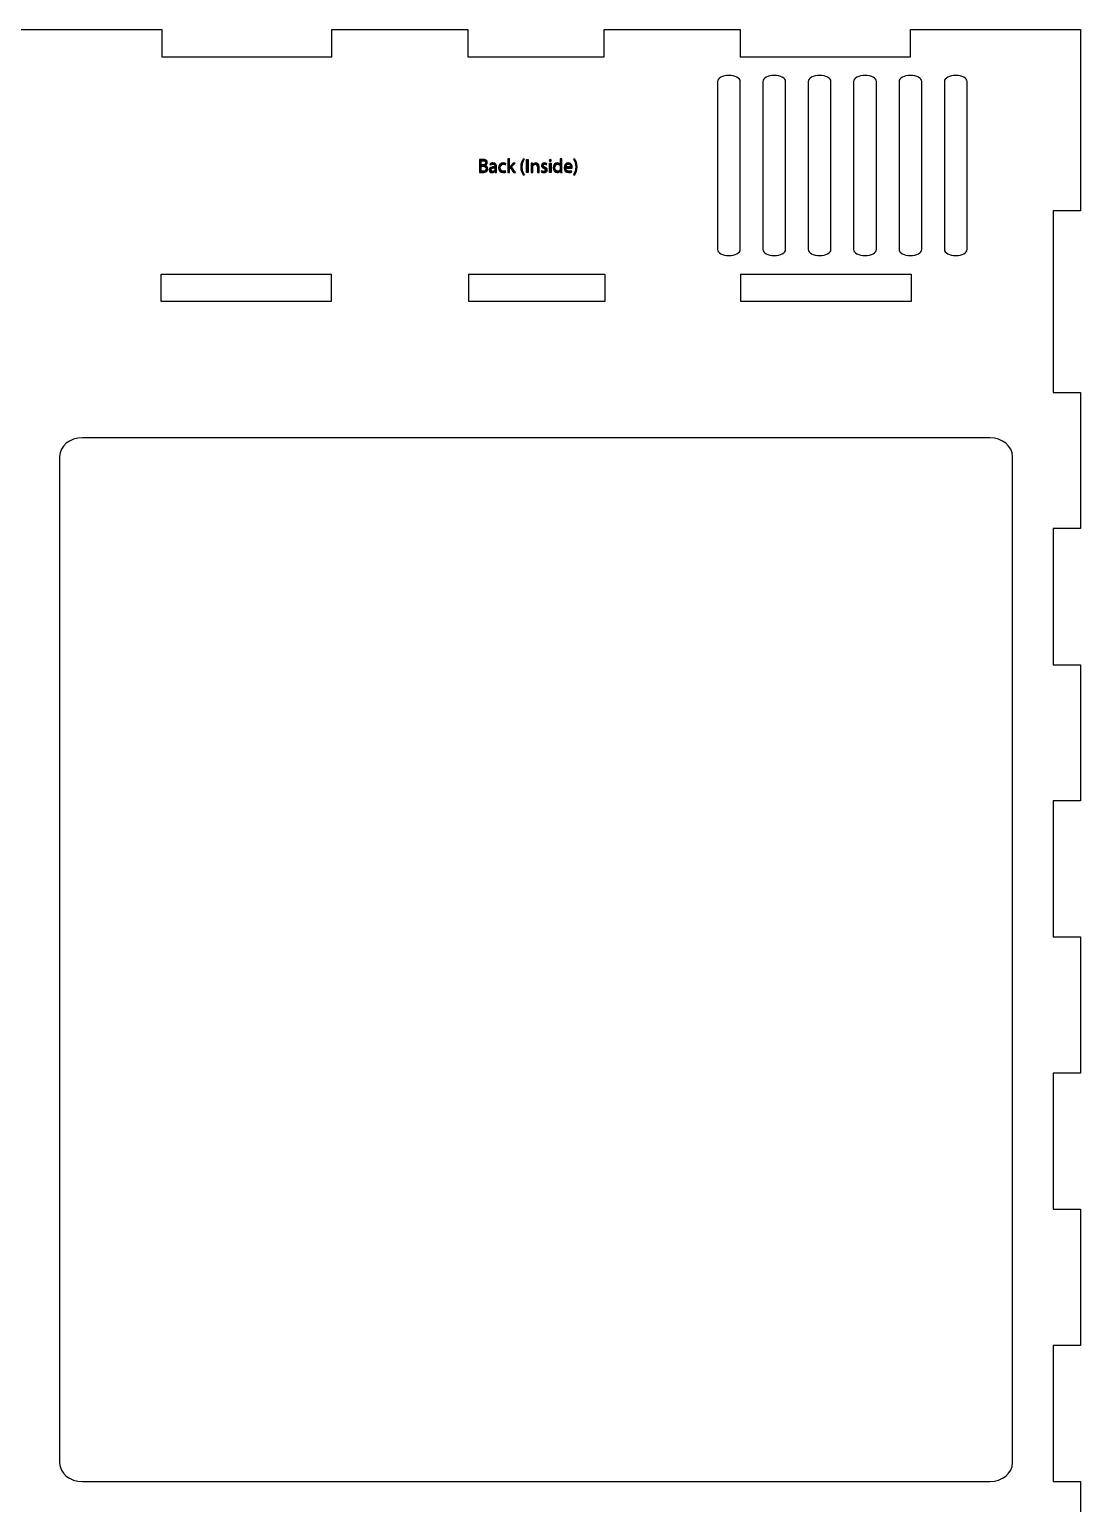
# Model space of a CAD drawing. Extents: x -743 to 1142, y -1188 to 1589.
# Drawn here: x -39 to 618, y 669 to 1589 of the extents above; entities that cross this region are included whole.
import ezdxf

# ---------------------------------------------------------------- set-up
doc = ezdxf.new("R2010")
doc.units = 0
doc.header["$MEASUREMENT"] = 0
doc.layers.add('LAYER_1', color=7, linetype='CONTINUOUS')

# ---------------------------------------------------------------- blocks, each defined once
blk = doc.blocks.new('BLOCK_3')
at = {"layer": 'LAYER_1', "color": 7}
blk.add_lwpolyline([(-62.7, 1589.48), (43.6, 1589.48), (43.6, 1572.47), (149.89, 1572.47), (149.89, 1589.48), (234.93, 1589.48), (234.93, 1572.47), (319.97, 1572.47), (319.97, 1589.48), (405.01, 1589.48), (405.01, 1572.47), (511.31, 1572.47), (511.31, 1589.48), (617.61, 1589.48), (617.61, 1476.09), (600.6, 1476.09), (600.6, 1362.71), (617.61, 1362.71), (617.61, 1277.67), (600.6, 1277.67), (600.6, 1192.63), (617.61, 1192.63), (617.61, 1107.59), (600.6, 1107.59), (600.6, 1022.55), (617.61, 1022.55), (617.61, 937.51), (600.6, 937.51), (600.6, 852.47), (617.61, 852.47), (617.61, 767.43), (600.6, 767.43), (600.6, 682.39), (617.61, 682.39), (617.61, 597.35)], dxfattribs=at)
blk = doc.blocks.new('BLOCK_9')
at = {"layer": 'LAYER_1'}
h = blk.add_hatch(color=1, dxfattribs=at)
h.dxf.hatch_style = 2
edge = h.paths.add_edge_path()
edge.add_spline(control_points=[(242.2, 1508.15), (242.66, 1508.25), (243.39, 1508.33), (244.11, 1508.33), (245.15, 1508.33), (245.82, 1508.15), (246.31, 1507.74), (246.73, 1507.43), (247, 1506.95), (247, 1506.31), (247, 1505.52), (246.47, 1504.84), (245.63, 1504.54), (245.63, 1504.54), (245.63, 1504.5), (245.63, 1504.5), (246.4, 1504.32), (247.3, 1503.69), (247.3, 1502.49), (247.3, 1501.79), (247.02, 1501.25), (246.6, 1500.87), (246.05, 1500.35), (245.14, 1500.11), (243.82, 1500.11), (243.1, 1500.11), (242.55, 1500.16), (242.2, 1500.21), (242.2, 1500.21), (242.2, 1508.15), (242.2, 1508.15)], knot_values=[0, 0, 0, 0, 1, 1, 1, 2, 2, 2, 3, 3, 3, 4, 4, 4, 5, 5, 5, 6, 6, 6, 7, 7, 7, 8, 8, 8, 9, 9, 9, 10, 10, 10, 10], degree=3, periodic=1)
edge = h.paths.add_edge_path()
edge.add_spline(control_points=[(243.24, 1504.84), (243.24, 1504.84), (244.19, 1504.84), (244.19, 1504.84), (245.28, 1504.84), (245.93, 1505.42), (245.93, 1506.2), (245.93, 1507.14), (245.22, 1507.52), (244.17, 1507.52), (243.69, 1507.52), (243.41, 1507.49), (243.24, 1507.45), (243.24, 1507.45), (243.24, 1504.84), (243.24, 1504.84)], knot_values=[0, 0, 0, 0, 1, 1, 1, 2, 2, 2, 3, 3, 3, 4, 4, 4, 5, 5, 5, 5], degree=3, periodic=1)
edge = h.paths.add_edge_path()
edge.add_spline(control_points=[(243.24, 1500.98), (243.46, 1500.94), (243.75, 1500.93), (244.12, 1500.93), (245.2, 1500.93), (246.19, 1501.32), (246.19, 1502.5), (246.19, 1503.59), (245.25, 1504.06), (244.11, 1504.06), (244.11, 1504.06), (243.24, 1504.06), (243.24, 1504.06), (243.24, 1504.06), (243.24, 1500.98), (243.24, 1500.98)], knot_values=[0, 0, 0, 0, 1, 1, 1, 2, 2, 2, 3, 3, 3, 4, 4, 4, 5, 5, 5, 5], degree=3, periodic=1)
h = blk.add_hatch(color=1, dxfattribs=at)
h.dxf.hatch_style = 2
edge = h.paths.add_edge_path()
edge.add_spline(control_points=[(252.75, 1501.58), (252.75, 1501.07), (252.77, 1500.58), (252.83, 1500.18), (252.83, 1500.18), (251.88, 1500.18), (251.88, 1500.18), (251.88, 1500.18), (251.8, 1500.92), (251.8, 1500.92), (251.8, 1500.92), (251.76, 1500.92), (251.76, 1500.92), (251.44, 1500.46), (250.82, 1500.05), (249.99, 1500.05), (248.81, 1500.05), (248.21, 1500.88), (248.21, 1501.72), (248.21, 1503.12), (249.46, 1503.89), (251.7, 1503.88), (251.7, 1503.88), (251.7, 1504), (251.7, 1504), (251.7, 1504.46), (251.57, 1505.34), (250.38, 1505.33), (249.83, 1505.33), (249.27, 1505.17), (248.86, 1504.9), (248.86, 1504.9), (248.62, 1505.6), (248.62, 1505.6), (249.1, 1505.9), (249.81, 1506.11), (250.54, 1506.11), (252.31, 1506.11), (252.75, 1504.9), (252.75, 1503.75), (252.75, 1503.75), (252.75, 1501.58), (252.75, 1501.58)], knot_values=[0, 0, 0, 0, 1, 1, 1, 2, 2, 2, 3, 3, 3, 4, 4, 4, 5, 5, 5, 6, 6, 6, 7, 7, 7, 8, 8, 8, 9, 9, 9, 10, 10, 10, 11, 11, 11, 12, 12, 12, 13, 13, 13, 14, 14, 14, 14], degree=3, periodic=1)
edge = h.paths.add_edge_path()
edge.add_spline(control_points=[(251.73, 1503.15), (250.58, 1503.17), (249.27, 1502.97), (249.27, 1501.84), (249.27, 1501.14), (249.72, 1500.83), (250.25, 1500.83), (251.02, 1500.83), (251.51, 1501.31), (251.68, 1501.8), (251.71, 1501.92), (251.73, 1502.04), (251.73, 1502.14), (251.73, 1502.14), (251.73, 1503.15), (251.73, 1503.15)], knot_values=[0, 0, 0, 0, 1, 1, 1, 2, 2, 2, 3, 3, 3, 4, 4, 4, 5, 5, 5, 5], degree=3, periodic=1)
h = blk.add_hatch(color=1, dxfattribs=at)
h.dxf.hatch_style = 2
edge = h.paths.add_edge_path()
edge.add_spline(control_points=[(258.59, 1500.39), (258.31, 1500.26), (257.7, 1500.05), (256.92, 1500.05), (255.17, 1500.05), (254.03, 1501.24), (254.03, 1503.01), (254.03, 1504.8), (255.26, 1506.11), (257.15, 1506.11), (257.78, 1506.11), (258.33, 1505.95), (258.61, 1505.8), (258.61, 1505.8), (258.38, 1504.99), (258.38, 1504.99), (258.12, 1505.12), (257.73, 1505.27), (257.15, 1505.27), (255.82, 1505.27), (255.1, 1504.27), (255.1, 1503.07), (255.1, 1501.73), (255.96, 1500.9), (257.12, 1500.9), (257.71, 1500.9), (258.11, 1501.05), (258.41, 1501.18), (258.41, 1501.18), (258.59, 1500.39), (258.59, 1500.39)], knot_values=[0, 0, 0, 0, 1, 1, 1, 2, 2, 2, 3, 3, 3, 4, 4, 4, 5, 5, 5, 6, 6, 6, 7, 7, 7, 8, 8, 8, 9, 9, 9, 10, 10, 10, 10], degree=3, periodic=1)
h = blk.add_hatch(color=1, dxfattribs=at)
h.dxf.hatch_style = 2
edge = h.paths.add_edge_path()
edge.add_spline(control_points=[(260.87, 1503.33), (260.87, 1503.33), (260.9, 1503.33), (260.9, 1503.33), (261.04, 1503.53), (261.23, 1503.78), (261.4, 1503.99), (261.4, 1503.99), (263.12, 1505.99), (263.12, 1505.99), (263.12, 1505.99), (264.37, 1505.99), (264.37, 1505.99), (264.37, 1505.99), (262.14, 1503.6), (262.14, 1503.6), (262.14, 1503.6), (264.7, 1500.18), (264.7, 1500.18), (264.7, 1500.18), (263.4, 1500.18), (263.4, 1500.18), (263.4, 1500.18), (261.41, 1502.97), (261.41, 1502.97), (261.41, 1502.97), (260.87, 1502.37), (260.87, 1502.37), (260.87, 1502.37), (260.87, 1500.18), (260.87, 1500.18), (260.87, 1500.18), (259.83, 1500.18), (259.83, 1500.18), (259.83, 1500.18), (259.83, 1508.7), (259.83, 1508.7), (259.83, 1508.7), (260.87, 1508.7), (260.87, 1508.7), (260.87, 1508.7), (260.87, 1503.33), (260.87, 1503.33)], knot_values=[0, 0, 0, 0, 1, 1, 1, 2, 2, 2, 3, 3, 3, 4, 4, 4, 5, 5, 5, 6, 6, 6, 7, 7, 7, 8, 8, 8, 9, 9, 9, 10, 10, 10, 11, 11, 11, 12, 12, 12, 13, 13, 13, 14, 14, 14, 14], degree=3, periodic=1)
h = blk.add_hatch(color=1, dxfattribs=at)
h.dxf.hatch_style = 2
edge = h.paths.add_edge_path()
edge.add_spline(control_points=[(270.28, 1508.51), (269.4, 1507.32), (268.78, 1505.77), (268.78, 1503.59), (268.78, 1501.46), (269.44, 1499.93), (270.28, 1498.73), (270.28, 1498.73), (269.46, 1498.73), (269.46, 1498.73), (268.71, 1499.73), (267.89, 1501.26), (267.89, 1503.6), (267.9, 1505.95), (268.71, 1507.5), (269.46, 1508.51), (269.46, 1508.51), (270.28, 1508.51), (270.28, 1508.51)], knot_values=[0, 0, 0, 0, 1, 1, 1, 2, 2, 2, 3, 3, 3, 4, 4, 4, 5, 5, 5, 6, 6, 6, 6], degree=3, periodic=1)
h = blk.add_hatch(color=1, dxfattribs=at)
h.dxf.hatch_style = 2
h.paths.add_polyline_path([(272.49, 1508.27), (272.49, 1500.18), (271.43, 1500.18), (271.43, 1508.27)])
h = blk.add_hatch(color=1, dxfattribs=at)
h.dxf.hatch_style = 2
edge = h.paths.add_edge_path()
edge.add_spline(control_points=[(274.4, 1504.42), (274.4, 1505.03), (274.38, 1505.51), (274.35, 1505.99), (274.35, 1505.99), (275.28, 1505.99), (275.28, 1505.99), (275.28, 1505.99), (275.34, 1505.03), (275.34, 1505.03), (275.34, 1505.03), (275.37, 1505.03), (275.37, 1505.03), (275.66, 1505.57), (276.33, 1506.11), (277.29, 1506.11), (278.09, 1506.11), (279.34, 1505.63), (279.34, 1503.64), (279.34, 1503.64), (279.34, 1500.18), (279.34, 1500.18), (279.34, 1500.18), (278.28, 1500.18), (278.28, 1500.18), (278.28, 1500.18), (278.28, 1503.53), (278.28, 1503.53), (278.28, 1504.46), (277.93, 1505.25), (276.94, 1505.25), (276.25, 1505.25), (275.71, 1504.75), (275.52, 1504.17), (275.48, 1504.03), (275.45, 1503.85), (275.45, 1503.67), (275.45, 1503.67), (275.45, 1500.18), (275.45, 1500.18), (275.45, 1500.18), (274.4, 1500.18), (274.4, 1500.18), (274.4, 1500.18), (274.4, 1504.42), (274.4, 1504.42)], knot_values=[0, 0, 0, 0, 1, 1, 1, 2, 2, 2, 3, 3, 3, 4, 4, 4, 5, 5, 5, 6, 6, 6, 7, 7, 7, 8, 8, 8, 9, 9, 9, 10, 10, 10, 11, 11, 11, 12, 12, 12, 13, 13, 13, 14, 14, 14, 15, 15, 15, 15], degree=3, periodic=1)
h = blk.add_hatch(color=1, dxfattribs=at)
h.dxf.hatch_style = 2
edge = h.paths.add_edge_path()
edge.add_spline(control_points=[(280.91, 1501.25), (281.24, 1501.06), (281.79, 1500.84), (282.32, 1500.84), (283.07, 1500.84), (283.43, 1501.21), (283.43, 1501.71), (283.43, 1502.21), (283.13, 1502.47), (282.36, 1502.76), (281.31, 1503.15), (280.82, 1503.71), (280.82, 1504.41), (280.82, 1505.34), (281.58, 1506.11), (282.82, 1506.11), (283.41, 1506.11), (283.92, 1505.95), (284.23, 1505.75), (284.23, 1505.75), (283.98, 1504.98), (283.98, 1504.98), (283.75, 1505.12), (283.33, 1505.33), (282.79, 1505.33), (282.17, 1505.33), (281.84, 1504.97), (281.84, 1504.54), (281.84, 1504.06), (282.17, 1503.84), (282.93, 1503.54), (283.92, 1503.17), (284.45, 1502.67), (284.45, 1501.8), (284.45, 1500.77), (283.65, 1500.05), (282.29, 1500.05), (281.66, 1500.05), (281.07, 1500.22), (280.66, 1500.46), (280.66, 1500.46), (280.91, 1501.25), (280.91, 1501.25)], knot_values=[0, 0, 0, 0, 1, 1, 1, 2, 2, 2, 3, 3, 3, 4, 4, 4, 5, 5, 5, 6, 6, 6, 7, 7, 7, 8, 8, 8, 9, 9, 9, 10, 10, 10, 11, 11, 11, 12, 12, 12, 13, 13, 13, 14, 14, 14, 14], degree=3, periodic=1)
h = blk.add_hatch(color=1, dxfattribs=at)
h.dxf.hatch_style = 2
edge = h.paths.add_edge_path()
edge.add_spline(control_points=[(286.98, 1507.62), (286.98, 1507.26), (286.73, 1506.97), (286.31, 1506.97), (285.93, 1506.97), (285.68, 1507.26), (285.68, 1507.62), (285.68, 1507.98), (285.94, 1508.28), (286.34, 1508.28), (286.72, 1508.28), (286.98, 1507.99), (286.98, 1507.62)], knot_values=[0, 0, 0, 0, 1, 1, 1, 2, 2, 2, 3, 3, 3, 4, 4, 4, 4], degree=3, periodic=1)
h.paths.add_polyline_path([(285.81, 1500.18), (285.81, 1505.99), (286.86, 1505.99), (286.86, 1500.18)])
h = blk.add_hatch(color=1, dxfattribs=at)
h.dxf.hatch_style = 2
edge = h.paths.add_edge_path()
edge.add_spline(control_points=[(293.62, 1508.7), (293.62, 1508.7), (293.62, 1501.68), (293.62, 1501.68), (293.62, 1501.17), (293.64, 1500.58), (293.67, 1500.18), (293.67, 1500.18), (292.73, 1500.18), (292.73, 1500.18), (292.73, 1500.18), (292.68, 1501.19), (292.68, 1501.19), (292.68, 1501.19), (292.65, 1501.19), (292.65, 1501.19), (292.33, 1500.54), (291.64, 1500.05), (290.69, 1500.05), (289.29, 1500.05), (288.2, 1501.24), (288.2, 1503), (288.18, 1504.93), (289.4, 1506.11), (290.8, 1506.11), (291.7, 1506.11), (292.29, 1505.69), (292.55, 1505.23), (292.55, 1505.23), (292.57, 1505.23), (292.57, 1505.23), (292.57, 1505.23), (292.57, 1508.7), (292.57, 1508.7), (292.57, 1508.7), (293.62, 1508.7), (293.62, 1508.7)], knot_values=[0, 0, 0, 0, 1, 1, 1, 2, 2, 2, 3, 3, 3, 4, 4, 4, 5, 5, 5, 6, 6, 6, 7, 7, 7, 8, 8, 8, 9, 9, 9, 10, 10, 10, 11, 11, 11, 12, 12, 12, 12], degree=3, periodic=1)
edge = h.paths.add_edge_path()
edge.add_spline(control_points=[(292.57, 1503.63), (292.57, 1503.76), (292.56, 1503.94), (292.53, 1504.07), (292.37, 1504.73), (291.79, 1505.28), (291, 1505.28), (289.91, 1505.28), (289.26, 1504.32), (289.26, 1503.05), (289.26, 1501.88), (289.85, 1500.9), (290.98, 1500.9), (291.69, 1500.9), (292.33, 1501.38), (292.53, 1502.16), (292.56, 1502.31), (292.57, 1502.45), (292.57, 1502.62), (292.57, 1502.62), (292.57, 1503.63), (292.57, 1503.63)], knot_values=[0, 0, 0, 0, 1, 1, 1, 2, 2, 2, 3, 3, 3, 4, 4, 4, 5, 5, 5, 6, 6, 6, 7, 7, 7, 7], degree=3, periodic=1)
h = blk.add_hatch(color=1, dxfattribs=at)
h.dxf.hatch_style = 2
edge = h.paths.add_edge_path()
edge.add_spline(control_points=[(295.97, 1502.89), (296, 1501.47), (296.89, 1500.88), (297.96, 1500.88), (298.72, 1500.88), (299.19, 1501.01), (299.57, 1501.18), (299.57, 1501.18), (299.76, 1500.42), (299.76, 1500.42), (299.39, 1500.26), (298.74, 1500.05), (297.82, 1500.05), (296.03, 1500.05), (294.96, 1501.24), (294.96, 1502.99), (294.96, 1504.74), (296, 1506.11), (297.69, 1506.11), (299.59, 1506.11), (300.09, 1504.45), (300.09, 1503.39), (300.09, 1503.17), (300.07, 1503.01), (300.05, 1502.89), (300.05, 1502.89), (295.97, 1502.89), (295.97, 1502.89)], knot_values=[0, 0, 0, 0, 1, 1, 1, 2, 2, 2, 3, 3, 3, 4, 4, 4, 5, 5, 5, 6, 6, 6, 7, 7, 7, 8, 8, 8, 9, 9, 9, 9], degree=3, periodic=1)
edge = h.paths.add_edge_path()
edge.add_spline(control_points=[(299.07, 1503.65), (299.08, 1504.31), (298.79, 1505.35), (297.6, 1505.35), (296.52, 1505.35), (296.07, 1504.38), (295.98, 1503.65), (295.98, 1503.65), (299.07, 1503.65), (299.07, 1503.65)], knot_values=[0, 0, 0, 0, 1, 1, 1, 2, 2, 2, 3, 3, 3, 3], degree=3, periodic=1)
h = blk.add_hatch(color=1, dxfattribs=at)
h.dxf.hatch_style = 2
edge = h.paths.add_edge_path()
edge.add_spline(control_points=[(300.76, 1498.73), (301.6, 1499.92), (302.26, 1501.47), (302.26, 1503.63), (302.26, 1505.78), (301.61, 1507.31), (300.76, 1508.51), (300.76, 1508.51), (301.58, 1508.51), (301.58, 1508.51), (302.33, 1507.52), (303.15, 1505.98), (303.15, 1503.63), (303.13, 1501.28), (302.33, 1499.74), (301.58, 1498.73), (301.58, 1498.73), (300.76, 1498.73), (300.76, 1498.73)], knot_values=[0, 0, 0, 0, 1, 1, 1, 2, 2, 2, 3, 3, 3, 4, 4, 4, 5, 5, 5, 6, 6, 6, 6], degree=3, periodic=1)
for points in [[(272.49, 1508.27), (272.49, 1500.18), (271.43, 1500.18), (271.43, 1508.27), (272.49, 1508.27)], [(285.81, 1500.18), (285.81, 1505.99), (286.86, 1505.99), (286.86, 1500.18), (285.81, 1500.18)]]:
    blk.add_lwpolyline(points, dxfattribs=at)
for points, knots in [([(242.2, 1508.15), (242.66, 1508.25), (243.39, 1508.33), (244.11, 1508.33), (245.15, 1508.33), (245.82, 1508.15), (246.31, 1507.74), (246.73, 1507.43), (247, 1506.95), (247, 1506.31), (247, 1505.52), (246.47, 1504.84), (245.63, 1504.54), (245.63, 1504.54), (245.63, 1504.5), (245.63, 1504.5), (246.4, 1504.32), (247.3, 1503.69), (247.3, 1502.49), (247.3, 1501.79), (247.02, 1501.25), (246.6, 1500.87), (246.05, 1500.35), (245.14, 1500.11), (243.82, 1500.11), (243.1, 1500.11), (242.55, 1500.16), (242.2, 1500.21), (242.2, 1500.21), (242.2, 1508.15), (242.2, 1508.15)], [0, 0, 0, 0, 1, 1, 1, 2, 2, 2, 3, 3, 3, 4, 4, 4, 5, 5, 5, 6, 6, 6, 7, 7, 7, 8, 8, 8, 9, 9, 9, 10, 10, 10, 10]), ([(243.24, 1504.84), (243.24, 1504.84), (244.19, 1504.84), (244.19, 1504.84), (245.28, 1504.84), (245.93, 1505.42), (245.93, 1506.2), (245.93, 1507.14), (245.22, 1507.52), (244.17, 1507.52), (243.69, 1507.52), (243.41, 1507.49), (243.24, 1507.45), (243.24, 1507.45), (243.24, 1504.84), (243.24, 1504.84)], [0, 0, 0, 0, 1, 1, 1, 2, 2, 2, 3, 3, 3, 4, 4, 4, 5, 5, 5, 5]), ([(243.24, 1500.98), (243.46, 1500.94), (243.75, 1500.93), (244.12, 1500.93), (245.2, 1500.93), (246.19, 1501.32), (246.19, 1502.5), (246.19, 1503.59), (245.25, 1504.06), (244.11, 1504.06), (244.11, 1504.06), (243.24, 1504.06), (243.24, 1504.06), (243.24, 1504.06), (243.24, 1500.98), (243.24, 1500.98)], [0, 0, 0, 0, 1, 1, 1, 2, 2, 2, 3, 3, 3, 4, 4, 4, 5, 5, 5, 5]), ([(252.75, 1501.58), (252.75, 1501.07), (252.77, 1500.58), (252.83, 1500.18), (252.83, 1500.18), (251.88, 1500.18), (251.88, 1500.18), (251.88, 1500.18), (251.8, 1500.92), (251.8, 1500.92), (251.8, 1500.92), (251.76, 1500.92), (251.76, 1500.92), (251.44, 1500.46), (250.82, 1500.05), (249.99, 1500.05), (248.81, 1500.05), (248.21, 1500.88), (248.21, 1501.72), (248.21, 1503.12), (249.46, 1503.89), (251.7, 1503.88), (251.7, 1503.88), (251.7, 1504), (251.7, 1504), (251.7, 1504.46), (251.57, 1505.34), (250.38, 1505.33), (249.83, 1505.33), (249.27, 1505.17), (248.86, 1504.9), (248.86, 1504.9), (248.62, 1505.6), (248.62, 1505.6), (249.1, 1505.9), (249.81, 1506.11), (250.54, 1506.11), (252.31, 1506.11), (252.75, 1504.9), (252.75, 1503.75), (252.75, 1503.75), (252.75, 1501.58), (252.75, 1501.58)], [0, 0, 0, 0, 1, 1, 1, 2, 2, 2, 3, 3, 3, 4, 4, 4, 5, 5, 5, 6, 6, 6, 7, 7, 7, 8, 8, 8, 9, 9, 9, 10, 10, 10, 11, 11, 11, 12, 12, 12, 13, 13, 13, 14, 14, 14, 14]), ([(251.73, 1503.15), (250.58, 1503.17), (249.27, 1502.97), (249.27, 1501.84), (249.27, 1501.14), (249.72, 1500.83), (250.25, 1500.83), (251.02, 1500.83), (251.51, 1501.31), (251.68, 1501.8), (251.71, 1501.92), (251.73, 1502.04), (251.73, 1502.14), (251.73, 1502.14), (251.73, 1503.15), (251.73, 1503.15)], [0, 0, 0, 0, 1, 1, 1, 2, 2, 2, 3, 3, 3, 4, 4, 4, 5, 5, 5, 5]), ([(258.59, 1500.39), (258.31, 1500.26), (257.7, 1500.05), (256.92, 1500.05), (255.17, 1500.05), (254.03, 1501.24), (254.03, 1503.01), (254.03, 1504.8), (255.26, 1506.11), (257.15, 1506.11), (257.78, 1506.11), (258.33, 1505.95), (258.61, 1505.8), (258.61, 1505.8), (258.38, 1504.99), (258.38, 1504.99), (258.12, 1505.12), (257.73, 1505.27), (257.15, 1505.27), (255.82, 1505.27), (255.1, 1504.27), (255.1, 1503.07), (255.1, 1501.73), (255.96, 1500.9), (257.12, 1500.9), (257.71, 1500.9), (258.11, 1501.05), (258.41, 1501.18), (258.41, 1501.18), (258.59, 1500.39), (258.59, 1500.39)], [0, 0, 0, 0, 1, 1, 1, 2, 2, 2, 3, 3, 3, 4, 4, 4, 5, 5, 5, 6, 6, 6, 7, 7, 7, 8, 8, 8, 9, 9, 9, 10, 10, 10, 10]), ([(260.87, 1503.33), (260.87, 1503.33), (260.9, 1503.33), (260.9, 1503.33), (261.04, 1503.53), (261.23, 1503.78), (261.4, 1503.99), (261.4, 1503.99), (263.12, 1505.99), (263.12, 1505.99), (263.12, 1505.99), (264.37, 1505.99), (264.37, 1505.99), (264.37, 1505.99), (262.14, 1503.6), (262.14, 1503.6), (262.14, 1503.6), (264.7, 1500.18), (264.7, 1500.18), (264.7, 1500.18), (263.4, 1500.18), (263.4, 1500.18), (263.4, 1500.18), (261.41, 1502.97), (261.41, 1502.97), (261.41, 1502.97), (260.87, 1502.37), (260.87, 1502.37), (260.87, 1502.37), (260.87, 1500.18), (260.87, 1500.18), (260.87, 1500.18), (259.83, 1500.18), (259.83, 1500.18), (259.83, 1500.18), (259.83, 1508.7), (259.83, 1508.7), (259.83, 1508.7), (260.87, 1508.7), (260.87, 1508.7), (260.87, 1508.7), (260.87, 1503.33), (260.87, 1503.33)], [0, 0, 0, 0, 1, 1, 1, 2, 2, 2, 3, 3, 3, 4, 4, 4, 5, 5, 5, 6, 6, 6, 7, 7, 7, 8, 8, 8, 9, 9, 9, 10, 10, 10, 11, 11, 11, 12, 12, 12, 13, 13, 13, 14, 14, 14, 14]), ([(270.28, 1508.51), (269.4, 1507.32), (268.78, 1505.77), (268.78, 1503.59), (268.78, 1501.46), (269.44, 1499.93), (270.28, 1498.73), (270.28, 1498.73), (269.46, 1498.73), (269.46, 1498.73), (268.71, 1499.73), (267.89, 1501.26), (267.89, 1503.6), (267.9, 1505.95), (268.71, 1507.5), (269.46, 1508.51), (269.46, 1508.51), (270.28, 1508.51), (270.28, 1508.51)], [0, 0, 0, 0, 1, 1, 1, 2, 2, 2, 3, 3, 3, 4, 4, 4, 5, 5, 5, 6, 6, 6, 6]), ([(274.4, 1504.42), (274.4, 1505.03), (274.38, 1505.51), (274.35, 1505.99), (274.35, 1505.99), (275.28, 1505.99), (275.28, 1505.99), (275.28, 1505.99), (275.34, 1505.03), (275.34, 1505.03), (275.34, 1505.03), (275.37, 1505.03), (275.37, 1505.03), (275.66, 1505.57), (276.33, 1506.11), (277.29, 1506.11), (278.09, 1506.11), (279.34, 1505.63), (279.34, 1503.64), (279.34, 1503.64), (279.34, 1500.18), (279.34, 1500.18), (279.34, 1500.18), (278.28, 1500.18), (278.28, 1500.18), (278.28, 1500.18), (278.28, 1503.53), (278.28, 1503.53), (278.28, 1504.46), (277.93, 1505.25), (276.94, 1505.25), (276.25, 1505.25), (275.71, 1504.75), (275.52, 1504.17), (275.48, 1504.03), (275.45, 1503.85), (275.45, 1503.67), (275.45, 1503.67), (275.45, 1500.18), (275.45, 1500.18), (275.45, 1500.18), (274.4, 1500.18), (274.4, 1500.18), (274.4, 1500.18), (274.4, 1504.42), (274.4, 1504.42)], [0, 0, 0, 0, 1, 1, 1, 2, 2, 2, 3, 3, 3, 4, 4, 4, 5, 5, 5, 6, 6, 6, 7, 7, 7, 8, 8, 8, 9, 9, 9, 10, 10, 10, 11, 11, 11, 12, 12, 12, 13, 13, 13, 14, 14, 14, 15, 15, 15, 15]), ([(280.91, 1501.25), (281.24, 1501.06), (281.79, 1500.84), (282.32, 1500.84), (283.07, 1500.84), (283.43, 1501.21), (283.43, 1501.71), (283.43, 1502.21), (283.13, 1502.47), (282.36, 1502.76), (281.31, 1503.15), (280.82, 1503.71), (280.82, 1504.41), (280.82, 1505.34), (281.58, 1506.11), (282.82, 1506.11), (283.41, 1506.11), (283.92, 1505.95), (284.23, 1505.75), (284.23, 1505.75), (283.98, 1504.98), (283.98, 1504.98), (283.75, 1505.12), (283.33, 1505.33), (282.79, 1505.33), (282.17, 1505.33), (281.84, 1504.97), (281.84, 1504.54), (281.84, 1504.06), (282.17, 1503.84), (282.93, 1503.54), (283.92, 1503.17), (284.45, 1502.67), (284.45, 1501.8), (284.45, 1500.77), (283.65, 1500.05), (282.29, 1500.05), (281.66, 1500.05), (281.07, 1500.22), (280.66, 1500.46), (280.66, 1500.46), (280.91, 1501.25), (280.91, 1501.25)], [0, 0, 0, 0, 1, 1, 1, 2, 2, 2, 3, 3, 3, 4, 4, 4, 5, 5, 5, 6, 6, 6, 7, 7, 7, 8, 8, 8, 9, 9, 9, 10, 10, 10, 11, 11, 11, 12, 12, 12, 13, 13, 13, 14, 14, 14, 14]), ([(286.98, 1507.62), (286.98, 1507.26), (286.73, 1506.97), (286.31, 1506.97), (285.93, 1506.97), (285.68, 1507.26), (285.68, 1507.62), (285.68, 1507.98), (285.94, 1508.28), (286.34, 1508.28), (286.72, 1508.28), (286.98, 1507.99), (286.98, 1507.62)], [0, 0, 0, 0, 1, 1, 1, 2, 2, 2, 3, 3, 3, 4, 4, 4, 4]), ([(293.62, 1508.7), (293.62, 1508.7), (293.62, 1501.68), (293.62, 1501.68), (293.62, 1501.17), (293.64, 1500.58), (293.67, 1500.18), (293.67, 1500.18), (292.73, 1500.18), (292.73, 1500.18), (292.73, 1500.18), (292.68, 1501.19), (292.68, 1501.19), (292.68, 1501.19), (292.65, 1501.19), (292.65, 1501.19), (292.33, 1500.54), (291.64, 1500.05), (290.69, 1500.05), (289.29, 1500.05), (288.2, 1501.24), (288.2, 1503), (288.18, 1504.93), (289.4, 1506.11), (290.8, 1506.11), (291.7, 1506.11), (292.29, 1505.69), (292.55, 1505.23), (292.55, 1505.23), (292.57, 1505.23), (292.57, 1505.23), (292.57, 1505.23), (292.57, 1508.7), (292.57, 1508.7), (292.57, 1508.7), (293.62, 1508.7), (293.62, 1508.7)], [0, 0, 0, 0, 1, 1, 1, 2, 2, 2, 3, 3, 3, 4, 4, 4, 5, 5, 5, 6, 6, 6, 7, 7, 7, 8, 8, 8, 9, 9, 9, 10, 10, 10, 11, 11, 11, 12, 12, 12, 12]), ([(292.57, 1503.63), (292.57, 1503.76), (292.56, 1503.94), (292.53, 1504.07), (292.37, 1504.73), (291.79, 1505.28), (291, 1505.28), (289.91, 1505.28), (289.26, 1504.32), (289.26, 1503.05), (289.26, 1501.88), (289.85, 1500.9), (290.98, 1500.9), (291.69, 1500.9), (292.33, 1501.38), (292.53, 1502.16), (292.56, 1502.31), (292.57, 1502.45), (292.57, 1502.62), (292.57, 1502.62), (292.57, 1503.63), (292.57, 1503.63)], [0, 0, 0, 0, 1, 1, 1, 2, 2, 2, 3, 3, 3, 4, 4, 4, 5, 5, 5, 6, 6, 6, 7, 7, 7, 7]), ([(295.97, 1502.89), (296, 1501.47), (296.89, 1500.88), (297.96, 1500.88), (298.72, 1500.88), (299.19, 1501.01), (299.57, 1501.18), (299.57, 1501.18), (299.76, 1500.42), (299.76, 1500.42), (299.39, 1500.26), (298.74, 1500.05), (297.82, 1500.05), (296.03, 1500.05), (294.96, 1501.24), (294.96, 1502.99), (294.96, 1504.74), (296, 1506.11), (297.69, 1506.11), (299.59, 1506.11), (300.09, 1504.45), (300.09, 1503.39), (300.09, 1503.17), (300.07, 1503.01), (300.05, 1502.89), (300.05, 1502.89), (295.97, 1502.89), (295.97, 1502.89)], [0, 0, 0, 0, 1, 1, 1, 2, 2, 2, 3, 3, 3, 4, 4, 4, 5, 5, 5, 6, 6, 6, 7, 7, 7, 8, 8, 8, 9, 9, 9, 9]), ([(299.07, 1503.65), (299.08, 1504.31), (298.79, 1505.35), (297.6, 1505.35), (296.52, 1505.35), (296.07, 1504.38), (295.98, 1503.65), (295.98, 1503.65), (299.07, 1503.65), (299.07, 1503.65)], [0, 0, 0, 0, 1, 1, 1, 2, 2, 2, 3, 3, 3, 3]), ([(300.76, 1498.73), (301.6, 1499.92), (302.26, 1501.47), (302.26, 1503.63), (302.26, 1505.78), (301.61, 1507.31), (300.76, 1508.51), (300.76, 1508.51), (301.58, 1508.51), (301.58, 1508.51), (302.33, 1507.52), (303.15, 1505.98), (303.15, 1503.63), (303.13, 1501.28), (302.33, 1499.74), (301.58, 1498.73), (301.58, 1498.73), (300.76, 1498.73), (300.76, 1498.73)], [0, 0, 0, 0, 1, 1, 1, 2, 2, 2, 3, 3, 3, 4, 4, 4, 5, 5, 5, 6, 6, 6, 6])]:
    blk.add_open_spline(points, degree=3, knots=knots, dxfattribs=at)

msp = doc.modelspace()

# ---------------------------------------------------------------- linework, layer by layer
at = {"layer": 'LAYER_1', "color": 7}
for points in [[(43.14, 1436.55), (149.44, 1436.55), (149.44, 1419.54), (43.14, 1419.54), (43.14, 1436.55)], [(235.35, 1436.55), (320.39, 1436.55), (320.39, 1419.54), (235.35, 1419.54), (235.35, 1436.55)], [(405.47, 1436.55), (511.77, 1436.55), (511.77, 1419.54), (405.47, 1419.54), (405.47, 1436.55)]]:
    msp.add_lwpolyline(points, dxfattribs=at)
for points, knots in [([(405.01, 1452.07), (405.01, 1449.96), (401.84, 1448.24), (397.93, 1448.24), (397.93, 1448.24), (397.93, 1448.24), (397.93, 1448.24), (394.01, 1448.24), (390.84, 1449.96), (390.84, 1452.07), (390.84, 1452.07), (390.84, 1556.97), (390.84, 1556.97), (390.84, 1559.08), (394.01, 1560.79), (397.93, 1560.79), (397.93, 1560.79), (397.93, 1560.79), (397.93, 1560.79), (401.84, 1560.79), (405.01, 1559.08), (405.01, 1556.97), (405.01, 1556.97), (405.01, 1452.07), (405.01, 1452.07)], [0, 0, 0, 0, 1, 1, 1, 2, 2, 2, 3, 3, 3, 4, 4, 4, 5, 5, 5, 6, 6, 6, 7, 7, 7, 8, 8, 8, 8]), ([(433.36, 1452.07), (433.36, 1449.96), (430.19, 1448.24), (426.27, 1448.24), (426.27, 1448.24), (426.27, 1448.24), (426.27, 1448.24), (422.36, 1448.24), (419.19, 1449.96), (419.19, 1452.07), (419.19, 1452.07), (419.19, 1556.97), (419.19, 1556.97), (419.19, 1559.08), (422.36, 1560.79), (426.27, 1560.79), (426.27, 1560.79), (426.27, 1560.79), (426.27, 1560.79), (430.19, 1560.79), (433.36, 1559.08), (433.36, 1556.97), (433.36, 1556.97), (433.36, 1452.07), (433.36, 1452.07)], [0, 0, 0, 0, 1, 1, 1, 2, 2, 2, 3, 3, 3, 4, 4, 4, 5, 5, 5, 6, 6, 6, 7, 7, 7, 8, 8, 8, 8]), ([(461.71, 1452.07), (461.71, 1449.96), (458.53, 1448.24), (454.62, 1448.24), (454.62, 1448.24), (454.62, 1448.24), (454.62, 1448.24), (450.71, 1448.24), (447.53, 1449.96), (447.53, 1452.07), (447.53, 1452.07), (447.53, 1556.97), (447.53, 1556.97), (447.53, 1559.08), (450.71, 1560.79), (454.62, 1560.79), (454.62, 1560.79), (454.62, 1560.79), (454.62, 1560.79), (458.53, 1560.79), (461.71, 1559.08), (461.71, 1556.97), (461.71, 1556.97), (461.71, 1452.07), (461.71, 1452.07)], [0, 0, 0, 0, 1, 1, 1, 2, 2, 2, 3, 3, 3, 4, 4, 4, 5, 5, 5, 6, 6, 6, 7, 7, 7, 8, 8, 8, 8]), ([(490.05, 1452.07), (490.05, 1449.96), (486.88, 1448.24), (482.97, 1448.24), (482.97, 1448.24), (482.97, 1448.24), (482.97, 1448.24), (479.05, 1448.24), (475.88, 1449.96), (475.88, 1452.07), (475.88, 1452.07), (475.88, 1556.97), (475.88, 1556.97), (475.88, 1559.08), (479.05, 1560.79), (482.97, 1560.79), (482.97, 1560.79), (482.97, 1560.79), (482.97, 1560.79), (486.88, 1560.79), (490.05, 1559.08), (490.05, 1556.97), (490.05, 1556.97), (490.05, 1452.07), (490.05, 1452.07)], [0, 0, 0, 0, 1, 1, 1, 2, 2, 2, 3, 3, 3, 4, 4, 4, 5, 5, 5, 6, 6, 6, 7, 7, 7, 8, 8, 8, 8]), ([(518.4, 1452.07), (518.4, 1449.96), (515.23, 1448.24), (511.31, 1448.24), (511.31, 1448.24), (511.31, 1448.24), (511.31, 1448.24), (507.4, 1448.24), (504.23, 1449.96), (504.23, 1452.07), (504.23, 1452.07), (504.23, 1556.97), (504.23, 1556.97), (504.23, 1559.08), (507.4, 1560.79), (511.31, 1560.79), (511.31, 1560.79), (511.31, 1560.79), (511.31, 1560.79), (515.23, 1560.79), (518.4, 1559.08), (518.4, 1556.97), (518.4, 1556.97), (518.4, 1452.07), (518.4, 1452.07)], [0, 0, 0, 0, 1, 1, 1, 2, 2, 2, 3, 3, 3, 4, 4, 4, 5, 5, 5, 6, 6, 6, 7, 7, 7, 8, 8, 8, 8]), ([(546.75, 1452.07), (546.75, 1449.96), (543.57, 1448.24), (539.66, 1448.24), (539.66, 1448.24), (539.66, 1448.24), (539.66, 1448.24), (535.75, 1448.24), (532.57, 1449.96), (532.57, 1452.07), (532.57, 1452.07), (532.57, 1556.97), (532.57, 1556.97), (532.57, 1559.08), (535.75, 1560.79), (539.66, 1560.79), (539.66, 1560.79), (539.66, 1560.79), (539.66, 1560.79), (543.57, 1560.79), (546.75, 1559.08), (546.75, 1556.97), (546.75, 1556.97), (546.75, 1452.07), (546.75, 1452.07)], [0, 0, 0, 0, 1, 1, 1, 2, 2, 2, 3, 3, 3, 4, 4, 4, 5, 5, 5, 6, 6, 6, 7, 7, 7, 8, 8, 8, 8]), ([(575.09, 694.02), (575.09, 687.6), (568.74, 682.39), (560.92, 682.39), (560.92, 682.39), (-6.01, 682.39), (-6.01, 682.39), (-13.84, 682.39), (-20.19, 687.6), (-20.19, 694.02), (-20.19, 694.02), (-20.19, 1322.73), (-20.19, 1322.73), (-20.19, 1329.15), (-13.84, 1334.36), (-6.01, 1334.36), (-6.01, 1334.36), (560.92, 1334.36), (560.92, 1334.36), (568.75, 1334.36), (575.09, 1329.15), (575.09, 1322.73), (575.09, 1322.73), (575.09, 694.02), (575.09, 694.02), (575.09, 694.02), (575.09, 694.02), (575.09, 694.02)], [0, 0, 0, 0, 1, 1, 1, 2, 2, 2, 3, 3, 3, 4, 4, 4, 5, 5, 5, 6, 6, 6, 7, 7, 7, 8, 8, 8, 9, 9, 9, 9])]:
    msp.add_open_spline(points, degree=3, knots=knots, dxfattribs=at)

# ---------------------------------------------------------------- block references
at = {"layer": 'LAYER_1'}
for name in ['BLOCK_3', 'BLOCK_9']:
    msp.add_blockref(name, (0, 0), dxfattribs=at)

doc.saveas('drawing.dxf')
